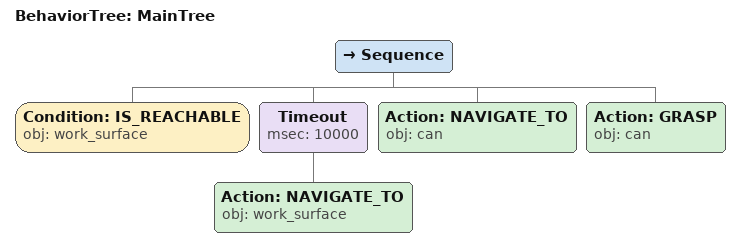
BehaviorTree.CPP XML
<root main_tree_to_execute="MainTree">
  <BehaviorTree ID="MainTree">
    <Sequence>
      <!-- Check work_surface is reachable before NAVIGATE_TO -->
      <Condition ID="IS_REACHABLE" obj="work_surface" />
      <!-- Timeout: NAVIGATE_TO work_surface within 10s -->
      <Timeout msec="10000">
        <!-- Navigate to work_surface -->
        <Action ID="NAVIGATE_TO" obj="work_surface" />
      </Timeout>
      <!-- Navigate to can -->
      <Action ID="NAVIGATE_TO" obj="can" />
      <!-- Grasp can -->
      <Action ID="GRASP" obj="can" />
    </Sequence>
  </BehaviorTree>
</root>
